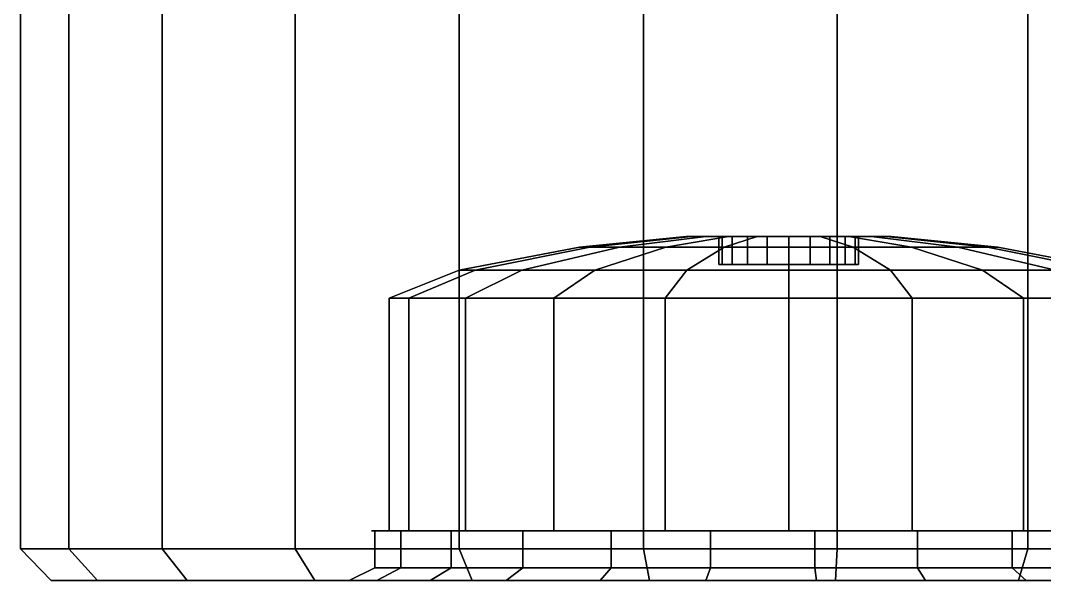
# Model space of a CAD drawing. Extents: x -11 to 118, y -54 to 30.
# Drawn here: x 7.72 to 14.93, y -2.22 to 1.72 of the extents above; entities that cross this region are included whole.
import ezdxf

# ---------------------------------------------------------------- set-up
doc = ezdxf.new("R2010")
doc.units = 0
doc.header["$MEASUREMENT"] = 0
doc.layers.add('CAR1', color=7, linetype='CONTINUOUS')
doc.layers.add('TIRES', color=19, linetype='CONTINUOUS')

msp = doc.modelspace()

# ---------------------------------------------------------------- linework, layer by layer
at = {"layer": 'CAR1', "color": 7, "linetype": 'Continuous'}
for points in [[(12.44, 0.1986, 5.2226), (11.7255, 0.1229, 5.4547), (11.6535, 0.1229, 5), (12.4047, 0.1986, 5)], [(12.4047, 0.1986, 5), (11.6535, 0.1229, 5), (11.7255, 0.1229, 4.5453), (12.44, 0.1986, 4.7774)], [(12.5423, 0.1986, 5.4234), (11.9345, 0.1229, 5.8649), (11.7255, 0.1229, 5.4547), (12.44, 0.1986, 5.2226)], [(12.44, 0.1986, 4.7774), (11.7255, 0.1229, 4.5453), (11.9345, 0.1229, 4.1351), (12.5423, 0.1986, 4.5766)], [(12.7016, 0.1986, 5.5827), (12.2601, 0.1229, 6.1905), (11.9345, 0.1229, 5.8649), (12.5423, 0.1986, 5.4234)], [(12.5423, 0.1986, 4.5766), (11.9345, 0.1229, 4.1351), (12.2601, 0.1229, 3.8095), (12.7016, 0.1986, 4.4173)], [(12.9024, 0.1986, 5.685), (12.6703, 0.1229, 6.3995), (12.2601, 0.1229, 6.1905), (12.7016, 0.1986, 5.5827)], [(12.7016, 0.1986, 4.4173), (12.2601, 0.1229, 3.8095), (12.6703, 0.1229, 3.6005), (12.9024, 0.1986, 4.315)], [(13.125, 0.1986, 5.7203), (13.125, 0.1229, 6.4715), (12.6703, 0.1229, 6.3995), (12.9024, 0.1986, 5.685)], [(12.9024, 0.1986, 4.315), (12.6703, 0.1229, 3.6005), (13.125, 0.1229, 3.5285), (13.125, 0.1986, 4.2797)], [(13.3476, 0.1986, 5.685), (13.5797, 0.1229, 6.3995), (13.125, 0.1229, 6.4715), (13.125, 0.1986, 5.7203)], [(13.125, 0.1986, 4.2797), (13.125, 0.1229, 3.5285), (13.5797, 0.1229, 3.6005), (13.3476, 0.1986, 4.315)], [(13.5484, 0.1986, 5.5827), (13.9899, 0.1229, 6.1905), (13.5797, 0.1229, 6.3995), (13.3476, 0.1986, 5.685)], [(13.3476, 0.1986, 4.315), (13.5797, 0.1229, 3.6005), (13.9899, 0.1229, 3.8095), (13.5484, 0.1986, 4.4173)], [(13.7077, 0.1986, 5.4234), (14.3155, 0.1229, 5.8649), (13.9899, 0.1229, 6.1905), (13.5484, 0.1986, 5.5827)], [(13.5484, 0.1986, 4.4173), (13.9899, 0.1229, 3.8095), (14.3155, 0.1229, 4.1351), (13.7077, 0.1986, 4.5766)], [(13.81, 0.1986, 5.2226), (14.5245, 0.1229, 5.4547), (14.3155, 0.1229, 5.8649), (13.7077, 0.1986, 5.4234)], [(13.7077, 0.1986, 4.5766), (14.3155, 0.1229, 4.1351), (14.5245, 0.1229, 4.5453), (13.81, 0.1986, 4.7774)], [(13.8453, 0.1986, 5), (14.5965, 0.1229, 5), (14.5245, 0.1229, 5.4547), (13.81, 0.1986, 5.2226)], [(13.81, 0.1986, 4.7774), (14.5245, 0.1229, 4.5453), (14.5965, 0.1229, 5), (13.8453, 0.1986, 5)], [(11.7255, 0.1229, 5.4547), (10.919, -0.0378, 5.7168), (10.8054, -0.0378, 5), (11.6535, 0.1229, 5)], [(11.6535, 0.1229, 5), (10.8054, -0.0378, 5), (10.919, -0.0378, 4.2832), (11.7255, 0.1229, 4.5453)], [(11.9345, 0.1229, 5.8649), (11.2484, -0.0378, 6.3634), (10.919, -0.0378, 5.7168), (11.7255, 0.1229, 5.4547)], [(11.7255, 0.1229, 4.5453), (10.919, -0.0378, 4.2832), (11.2484, -0.0378, 3.6366), (11.9345, 0.1229, 4.1351)], [(12.2601, 0.1229, 6.1905), (11.7616, -0.0378, 6.8766), (11.2484, -0.0378, 6.3634), (11.9345, 0.1229, 5.8649)], [(11.9345, 0.1229, 4.1351), (11.2484, -0.0378, 3.6366), (11.7616, -0.0378, 3.1234), (12.2601, 0.1229, 3.8095)], [(12.6703, 0.1229, 6.3995), (12.4082, -0.0378, 7.206), (11.7616, -0.0378, 6.8766), (12.2601, 0.1229, 6.1905)], [(12.2601, 0.1229, 3.8095), (11.7616, -0.0378, 3.1234), (12.4082, -0.0378, 2.794), (12.6703, 0.1229, 3.6005)], [(13.125, 0.1229, 6.4715), (13.125, -0.0378, 7.3196), (12.4082, -0.0378, 7.206), (12.6703, 0.1229, 6.3995)], [(12.6703, 0.1229, 3.6005), (12.4082, -0.0378, 2.794), (13.125, -0.0378, 2.6804), (13.125, 0.1229, 3.5285)], [(13.5797, 0.1229, 6.3995), (13.8418, -0.0378, 7.206), (13.125, -0.0378, 7.3196), (13.125, 0.1229, 6.4715)], [(13.125, 0.1229, 3.5285), (13.125, -0.0378, 2.6804), (13.8418, -0.0378, 2.794), (13.5797, 0.1229, 3.6005)], [(13.9899, 0.1229, 6.1905), (14.4884, -0.0378, 6.8766), (13.8418, -0.0378, 7.206), (13.5797, 0.1229, 6.3995)], [(13.5797, 0.1229, 3.6005), (13.8418, -0.0378, 2.794), (14.4884, -0.0378, 3.1234), (13.9899, 0.1229, 3.8095)], [(14.3155, 0.1229, 5.8649), (15.0016, -0.0378, 6.3634), (14.4884, -0.0378, 6.8766), (13.9899, 0.1229, 6.1905)], [(13.9899, 0.1229, 3.8095), (14.4884, -0.0378, 3.1234), (15.0016, -0.0378, 3.6366), (14.3155, 0.1229, 4.1351)], [(14.5245, 0.1229, 5.4547), (15.331, -0.0378, 5.7168), (15.0016, -0.0378, 6.3634), (14.3155, 0.1229, 5.8649)], [(14.3155, 0.1229, 4.1351), (15.0016, -0.0378, 3.6366), (15.331, -0.0378, 4.2832), (14.5245, 0.1229, 4.5453)], [(14.5965, 0.1229, 5), (15.4446, -0.0378, 5), (15.331, -0.0378, 5.7168), (14.5245, 0.1229, 5.4547)], [(14.5245, 0.1229, 4.5453), (15.331, -0.0378, 4.2832), (15.4446, -0.0378, 5), (14.5965, 0.1229, 5)], [(10.919, -0.0378, 5.7168), (10.4513, -0.2364, 5.8688), (10.3137, -0.2364, 5), (10.8054, -0.0378, 5)], [(10.8054, -0.0378, 5), (10.3137, -0.2364, 5), (10.4513, -0.2364, 4.1312), (10.919, -0.0378, 4.2832)], [(11.2484, -0.0378, 6.3634), (10.8506, -0.2364, 6.6525), (10.4513, -0.2364, 5.8688), (10.919, -0.0378, 5.7168)], [(10.919, -0.0378, 4.2832), (10.4513, -0.2364, 4.1312), (10.8506, -0.2364, 3.3475), (11.2484, -0.0378, 3.6366)], [(11.7616, -0.0378, 6.8766), (11.4725, -0.2364, 7.2744), (10.8506, -0.2364, 6.6525), (11.2484, -0.0378, 6.3634)], [(11.2484, -0.0378, 3.6366), (10.8506, -0.2364, 3.3475), (11.4725, -0.2364, 2.7256), (11.7616, -0.0378, 3.1234)], [(12.4082, -0.0378, 7.206), (12.2562, -0.2364, 7.6737), (11.4725, -0.2364, 7.2744), (11.7616, -0.0378, 6.8766)], [(11.7616, -0.0378, 3.1234), (11.4725, -0.2364, 2.7256), (12.2562, -0.2364, 2.3263), (12.4082, -0.0378, 2.794)], [(13.125, -0.0378, 7.3196), (13.125, -0.2364, 7.8113), (12.2562, -0.2364, 7.6737), (12.4082, -0.0378, 7.206)], [(12.4082, -0.0378, 2.794), (12.2562, -0.2364, 2.3263), (13.125, -0.2364, 2.1887), (13.125, -0.0378, 2.6804)], [(13.8418, -0.0378, 7.206), (13.9938, -0.2364, 7.6737), (13.125, -0.2364, 7.8113), (13.125, -0.0378, 7.3196)], [(13.125, -0.0378, 2.6804), (13.125, -0.2364, 2.1887), (13.9938, -0.2364, 2.3263), (13.8418, -0.0378, 2.794)], [(14.4884, -0.0378, 6.8766), (14.7775, -0.2364, 7.2744), (13.9938, -0.2364, 7.6737), (13.8418, -0.0378, 7.206)], [(13.8418, -0.0378, 2.794), (13.9938, -0.2364, 2.3263), (14.7775, -0.2364, 2.7256), (14.4884, -0.0378, 3.1234)], [(15.0016, -0.0378, 6.3634), (15.3994, -0.2364, 6.6525), (14.7775, -0.2364, 7.2744), (14.4884, -0.0378, 6.8766)], [(14.4884, -0.0378, 3.1234), (14.7775, -0.2364, 2.7256), (15.3994, -0.2364, 3.3475), (15.0016, -0.0378, 3.6366)], [(10.4513, -0.2364, 5.8688), (10.4513, -1.8726, 5.8688), (10.3137, -1.8726, 5), (10.3137, -0.2364, 5)], [(10.3137, -0.2364, 5), (10.3137, -1.8726, 5), (10.4513, -1.8726, 4.1312), (10.4513, -0.2364, 4.1312)], [(10.8506, -0.2364, 6.6525), (10.8506, -1.8726, 6.6525), (10.4513, -1.8726, 5.8688), (10.4513, -0.2364, 5.8688)], [(10.4513, -0.2364, 4.1312), (10.4513, -1.8726, 4.1312), (10.8506, -1.8726, 3.3475), (10.8506, -0.2364, 3.3475)], [(11.4725, -0.2364, 7.2744), (11.4725, -1.8726, 7.2744), (10.8506, -1.8726, 6.6525), (10.8506, -0.2364, 6.6525)], [(10.8506, -0.2364, 3.3475), (10.8506, -1.8726, 3.3475), (11.4725, -1.8726, 2.7256), (11.4725, -0.2364, 2.7256)], [(12.2562, -0.2364, 7.6737), (12.2562, -1.8726, 7.6737), (11.4725, -1.8726, 7.2744), (11.4725, -0.2364, 7.2744)], [(11.4725, -0.2364, 2.7256), (11.4725, -1.8726, 2.7256), (12.2562, -1.8726, 2.3263), (12.2562, -0.2364, 2.3263)], [(13.125, -0.2364, 7.8113), (13.125, -1.8726, 7.8113), (12.2562, -1.8726, 7.6737), (12.2562, -0.2364, 7.6737)], [(12.2562, -0.2364, 2.3263), (12.2562, -1.8726, 2.3263), (13.125, -1.8726, 2.1887), (13.125, -0.2364, 2.1887)], [(13.9938, -0.2364, 7.6737), (13.9938, -1.8726, 7.6737), (13.125, -1.8726, 7.8113), (13.125, -0.2364, 7.8113)], [(13.125, -0.2364, 2.1887), (13.125, -1.8726, 2.1887), (13.9938, -1.8726, 2.3263), (13.9938, -0.2364, 2.3263)], [(14.7775, -0.2364, 7.2744), (14.7775, -1.8726, 7.2744), (13.9938, -1.8726, 7.6737), (13.9938, -0.2364, 7.6737)], [(13.9938, -0.2364, 2.3263), (13.9938, -1.8726, 2.3263), (14.7775, -1.8726, 2.7256), (14.7775, -0.2364, 2.7256)], [(15.3994, -0.2364, 6.6525), (15.3994, -1.8726, 6.6525), (14.7775, -1.8726, 7.2744), (14.7775, -0.2364, 7.2744)], [(14.7775, -0.2364, 2.7256), (14.7775, -1.8726, 2.7256), (15.3994, -1.8726, 3.3475), (15.3994, -0.2364, 3.3475)], [(10.4513, -1.8726, 5.8688), (10.3334, -1.8726, 5.907), (10.1897, -1.8726, 5), (10.3137, -1.8726, 5)], [(10.3137, -1.8726, 5), (10.1897, -1.8726, 5), (10.3334, -1.8726, 4.093), (10.4513, -1.8726, 4.1312)], [(10.3959, -2.1326, 6.0805), (10.3959, -1.8726, 6.0805), (10.2129, -1.8726, 5.3679), (10.2129, -2.1326, 5.3679)], [(10.2129, -2.1326, 5.3679), (10.2129, -1.8726, 5.3679), (10.2129, -1.8726, 4.6321), (10.2129, -2.1326, 4.6321)], [(10.2129, -2.1326, 4.6321), (10.2129, -1.8726, 4.6321), (10.3959, -1.8726, 3.9195), (10.3959, -2.1326, 3.9195)], [(10.8506, -1.8726, 6.6525), (10.7503, -1.8726, 6.7253), (10.3334, -1.8726, 5.907), (10.4513, -1.8726, 5.8688)], [(10.4513, -1.8726, 4.1312), (10.3334, -1.8726, 4.093), (10.7503, -1.8726, 3.2747), (10.8506, -1.8726, 3.3475)], [(10.7503, -2.1326, 6.7253), (10.7503, -1.8726, 6.7253), (10.3959, -1.8726, 6.0805), (10.3959, -2.1326, 6.0805)], [(10.3959, -2.1326, 3.9195), (10.3959, -1.8726, 3.9195), (10.7503, -1.8726, 3.2747), (10.7503, -2.1326, 3.2747)], [(11.4725, -1.8726, 7.2744), (11.3997, -1.8726, 7.3747), (10.7503, -1.8726, 6.7253), (10.8506, -1.8726, 6.6525)], [(10.8506, -1.8726, 3.3475), (10.7503, -1.8726, 3.2747), (11.3997, -1.8726, 2.6253), (11.4725, -1.8726, 2.7256)], [(11.254, -2.1326, 7.2617), (11.254, -1.8726, 7.2617), (10.7503, -1.8726, 6.7253), (10.7503, -2.1326, 6.7253)], [(10.7503, -2.1326, 3.2747), (10.7503, -1.8726, 3.2747), (11.254, -1.8726, 2.7383), (11.254, -2.1326, 2.7383)], [(11.8752, -2.1326, 7.6559), (11.8752, -1.8726, 7.6559), (11.254, -1.8726, 7.2617), (11.254, -2.1326, 7.2617)], [(11.254, -2.1326, 2.7383), (11.254, -1.8726, 2.7383), (11.8752, -1.8726, 2.3441), (11.8752, -2.1326, 2.3441)], [(12.2562, -1.8726, 7.6737), (12.218, -1.8726, 7.7916), (11.3997, -1.8726, 7.3747), (11.4725, -1.8726, 7.2744)], [(11.4725, -1.8726, 2.7256), (11.3997, -1.8726, 2.6253), (12.218, -1.8726, 2.2084), (12.2562, -1.8726, 2.3263)], [(12.575, -2.1326, 7.8833), (12.575, -1.8726, 7.8833), (11.8752, -1.8726, 7.6559), (11.8752, -2.1326, 7.6559)], [(11.8752, -2.1326, 2.3441), (11.8752, -1.8726, 2.3441), (12.575, -1.8726, 2.1167), (12.575, -2.1326, 2.1167)], [(13.125, -1.8726, 7.8113), (13.125, -1.8726, 7.9353), (12.218, -1.8726, 7.7916), (12.2562, -1.8726, 7.6737)], [(12.2562, -1.8726, 2.3263), (12.218, -1.8726, 2.2084), (13.125, -1.8726, 2.0647), (13.125, -1.8726, 2.1887)], [(13.3093, -2.1326, 7.9295), (13.3093, -1.8726, 7.9295), (12.575, -1.8726, 7.8833), (12.575, -2.1326, 7.8833)], [(12.575, -2.1326, 2.1167), (12.575, -1.8726, 2.1167), (13.3093, -1.8726, 2.0705), (13.3093, -2.1326, 2.0705)], [(13.9938, -1.8726, 7.6737), (14.032, -1.8726, 7.7916), (13.125, -1.8726, 7.9353), (13.125, -1.8726, 7.8113)], [(13.125, -1.8726, 2.1887), (13.125, -1.8726, 2.0647), (14.032, -1.8726, 2.2084), (13.9938, -1.8726, 2.3263)], [(14.032, -2.1326, 7.7916), (14.032, -1.8726, 7.7916), (13.3093, -1.8726, 7.9295), (13.3093, -2.1326, 7.9295)], [(13.3093, -2.1326, 2.0705), (13.3093, -1.8726, 2.0705), (14.032, -1.8726, 2.2084), (14.032, -2.1326, 2.2084)], [(14.7775, -1.8726, 7.2744), (14.8503, -1.8726, 7.3747), (14.032, -1.8726, 7.7916), (13.9938, -1.8726, 7.6737)], [(13.9938, -1.8726, 2.3263), (14.032, -1.8726, 2.2084), (14.8503, -1.8726, 2.6253), (14.7775, -1.8726, 2.7256)], [(14.6978, -2.1326, 7.4783), (14.6978, -1.8726, 7.4783), (14.032, -1.8726, 7.7916), (14.032, -2.1326, 7.7916)], [(14.032, -2.1326, 2.2084), (14.032, -1.8726, 2.2084), (14.6978, -1.8726, 2.5217), (14.6978, -2.1326, 2.5217)], [(15.2647, -2.1326, 7.0093), (15.2647, -1.8726, 7.0093), (14.6978, -1.8726, 7.4783), (14.6978, -2.1326, 7.4783)], [(14.6978, -2.1326, 2.5217), (14.6978, -1.8726, 2.5217), (15.2647, -1.8726, 2.9907), (15.2647, -2.1326, 2.9907)], [(15.3994, -1.8726, 6.6525), (15.4997, -1.8726, 6.7253), (14.8503, -1.8726, 7.3747), (14.7775, -1.8726, 7.2744)], [(14.7775, -1.8726, 2.7256), (14.8503, -1.8726, 2.6253), (15.4997, -1.8726, 3.2747), (15.3994, -1.8726, 3.3475)]]:
    msp.add_3dface(points, dxfattribs=at)
at = {"layer": 'CAR1', "color": 197, "linetype": 'Continuous'}
for points in [[(12.6573, 0.1986, 5.152), (12.44, 0.1986, 5.2226), (12.4047, 0.1986, 5), (12.6332, 0.1986, 5)], [(12.6332, 0.1986, 5), (12.4047, 0.1986, 5), (12.44, 0.1986, 4.7774), (12.6573, 0.1986, 4.848)], [(12.7271, 0.1986, 5.2891), (12.5423, 0.1986, 5.4234), (12.44, 0.1986, 5.2226), (12.6573, 0.1986, 5.152)], [(12.6573, 0.1986, 4.848), (12.44, 0.1986, 4.7774), (12.5423, 0.1986, 4.5766), (12.7271, 0.1986, 4.7109)], [(12.8359, 0.1986, 5.3979), (12.7016, 0.1986, 5.5827), (12.5423, 0.1986, 5.4234), (12.7271, 0.1986, 5.2891)], [(12.7271, 0.1986, 4.7109), (12.5423, 0.1986, 4.5766), (12.7016, 0.1986, 4.4173), (12.8359, 0.1986, 4.6021)], [(12.6573, 0, 5.152), (12.6573, 0.1986, 5.152), (12.6332, 0.1986, 5), (12.6332, 0, 5)], [(12.6332, 0, 5), (12.6332, 0.1986, 5), (12.6573, 0.1986, 4.848), (12.6573, 0, 4.848)], [(12.7271, 0, 5.2891), (12.7271, 0.1986, 5.2891), (12.6573, 0.1986, 5.152), (12.6573, 0, 5.152)], [(12.6573, 0, 4.848), (12.6573, 0.1986, 4.848), (12.7271, 0.1986, 4.7109), (12.7271, 0, 4.7109)], [(12.973, 0.1986, 5.4677), (12.9024, 0.1986, 5.685), (12.7016, 0.1986, 5.5827), (12.8359, 0.1986, 5.3979)], [(12.8359, 0.1986, 4.6021), (12.7016, 0.1986, 4.4173), (12.9024, 0.1986, 4.315), (12.973, 0.1986, 4.5323)], [(12.8359, 0, 5.3979), (12.8359, 0.1986, 5.3979), (12.7271, 0.1986, 5.2891), (12.7271, 0, 5.2891)], [(12.7271, 0, 4.7109), (12.7271, 0.1986, 4.7109), (12.8359, 0.1986, 4.6021), (12.8359, 0, 4.6021)], [(12.973, 0, 5.4677), (12.973, 0.1986, 5.4677), (12.8359, 0.1986, 5.3979), (12.8359, 0, 5.3979)], [(12.8359, 0, 4.6021), (12.8359, 0.1986, 4.6021), (12.973, 0.1986, 4.5323), (12.973, 0, 4.5323)], [(13.125, 0.1986, 5.4918), (13.125, 0.1986, 5.7203), (12.9024, 0.1986, 5.685), (12.973, 0.1986, 5.4677)], [(12.973, 0.1986, 4.5323), (12.9024, 0.1986, 4.315), (13.125, 0.1986, 4.2797), (13.125, 0.1986, 4.5082)], [(13.125, 0, 5.4918), (13.125, 0.1986, 5.4918), (12.973, 0.1986, 5.4677), (12.973, 0, 5.4677)], [(12.973, 0, 4.5323), (12.973, 0.1986, 4.5323), (13.125, 0.1986, 4.5082), (13.125, 0, 4.5082)], [(13.277, 0.1986, 5.4677), (13.3476, 0.1986, 5.685), (13.125, 0.1986, 5.7203), (13.125, 0.1986, 5.4918)], [(13.277, 0, 5.4677), (13.277, 0.1986, 5.4677), (13.125, 0.1986, 5.4918), (13.125, 0, 5.4918)], [(13.125, 0.1986, 4.5082), (13.125, 0.1986, 4.2797), (13.3476, 0.1986, 4.315), (13.277, 0.1986, 4.5323)], [(13.125, 0, 4.5082), (13.125, 0.1986, 4.5082), (13.277, 0.1986, 4.5323), (13.277, 0, 4.5323)], [(13.4141, 0.1986, 5.3979), (13.5484, 0.1986, 5.5827), (13.3476, 0.1986, 5.685), (13.277, 0.1986, 5.4677)], [(13.4141, 0, 5.3979), (13.4141, 0.1986, 5.3979), (13.277, 0.1986, 5.4677), (13.277, 0, 5.4677)], [(13.277, 0.1986, 4.5323), (13.3476, 0.1986, 4.315), (13.5484, 0.1986, 4.4173), (13.4141, 0.1986, 4.6021)], [(13.277, 0, 4.5323), (13.277, 0.1986, 4.5323), (13.4141, 0.1986, 4.6021), (13.4141, 0, 4.6021)], [(13.5229, 0.1986, 5.2891), (13.7077, 0.1986, 5.4234), (13.5484, 0.1986, 5.5827), (13.4141, 0.1986, 5.3979)], [(13.5229, 0, 5.2891), (13.5229, 0.1986, 5.2891), (13.4141, 0.1986, 5.3979), (13.4141, 0, 5.3979)], [(13.4141, 0.1986, 4.6021), (13.5484, 0.1986, 4.4173), (13.7077, 0.1986, 4.5766), (13.5229, 0.1986, 4.7109)], [(13.4141, 0, 4.6021), (13.4141, 0.1986, 4.6021), (13.5229, 0.1986, 4.7109), (13.5229, 0, 4.7109)], [(13.5927, 0.1986, 5.152), (13.81, 0.1986, 5.2226), (13.7077, 0.1986, 5.4234), (13.5229, 0.1986, 5.2891)], [(13.5927, 0, 5.152), (13.5927, 0.1986, 5.152), (13.5229, 0.1986, 5.2891), (13.5229, 0, 5.2891)], [(13.5229, 0.1986, 4.7109), (13.7077, 0.1986, 4.5766), (13.81, 0.1986, 4.7774), (13.5927, 0.1986, 4.848)], [(13.5229, 0, 4.7109), (13.5229, 0.1986, 4.7109), (13.5927, 0.1986, 4.848), (13.5927, 0, 4.848)], [(13.6168, 0.1986, 5), (13.8453, 0.1986, 5), (13.81, 0.1986, 5.2226), (13.5927, 0.1986, 5.152)], [(13.6168, 0, 5), (13.6168, 0.1986, 5), (13.5927, 0.1986, 5.152), (13.5927, 0, 5.152)], [(13.5927, 0.1986, 4.848), (13.81, 0.1986, 4.7774), (13.8453, 0.1986, 5), (13.6168, 0.1986, 5)], [(13.5927, 0, 4.848), (13.5927, 0.1986, 4.848), (13.6168, 0.1986, 5), (13.6168, 0, 5)], [(13.125, 0, 5), (12.6573, 0, 5.152), (12.6332, 0, 5), (13.125, 0, 5)], [(13.125, 0, 5), (12.6332, 0, 5), (12.6573, 0, 4.848), (13.125, 0, 5)], [(13.125, 0, 5), (12.7271, 0, 5.2891), (12.6573, 0, 5.152), (13.125, 0, 5)], [(13.125, 0, 5), (12.6573, 0, 4.848), (12.7271, 0, 4.7109), (13.125, 0, 5)], [(13.125, 0, 5), (12.8359, 0, 5.3979), (12.7271, 0, 5.2891), (13.125, 0, 5)], [(13.125, 0, 5), (12.7271, 0, 4.7109), (12.8359, 0, 4.6021), (13.125, 0, 5)], [(13.125, 0, 5), (12.973, 0, 5.4677), (12.8359, 0, 5.3979), (13.125, 0, 5)], [(13.125, 0, 5), (12.8359, 0, 4.6021), (12.973, 0, 4.5323), (13.125, 0, 5)], [(13.125, 0, 5), (13.125, 0, 5.4918), (12.973, 0, 5.4677), (13.125, 0, 5)], [(13.125, 0, 5), (12.973, 0, 4.5323), (13.125, 0, 4.5082), (13.125, 0, 5)], [(13.125, 0, 5), (13.6168, 0, 5), (13.5927, 0, 5.152), (13.125, 0, 5)], [(13.125, 0, 5), (13.5927, 0, 5.152), (13.5229, 0, 5.2891), (13.125, 0, 5)], [(13.125, 0, 5), (13.5229, 0, 5.2891), (13.4141, 0, 5.3979), (13.125, 0, 5)], [(13.125, 0, 5), (13.4141, 0, 5.3979), (13.277, 0, 5.4677), (13.125, 0, 5)], [(13.125, 0, 5), (13.277, 0, 5.4677), (13.125, 0, 5.4918), (13.125, 0, 5)], [(13.125, 0, 5), (13.125, 0, 4.5082), (13.277, 0, 4.5323), (13.125, 0, 5)], [(13.125, 0, 5), (13.277, 0, 4.5323), (13.4141, 0, 4.6021), (13.125, 0, 5)], [(13.125, 0, 5), (13.4141, 0, 4.6021), (13.5229, 0, 4.7109), (13.125, 0, 5)], [(13.125, 0, 5), (13.5229, 0, 4.7109), (13.5927, 0, 4.848), (13.125, 0, 5)], [(13.125, 0, 5), (13.5927, 0, 4.848), (13.6168, 0, 5), (13.125, 0, 5)]]:
    msp.add_3dface(points, dxfattribs=at)
at = {"layer": 'TIRES', "linetype": 'Continuous'}
for points in [[(8.0592, 4.322, 7.0057), (8.0592, -2.0002, 7.0057), (7.7195, -2.0002, 5.6829), (7.7195, 4.322, 5.6829)], [(7.7195, 4.322, 5.6829), (7.7195, -2.0002, 5.6829), (7.7195, -2.0002, 4.3171), (7.7195, 4.322, 4.3171)], [(7.7195, 4.322, 4.3171), (7.7195, -2.0002, 4.3171), (8.0592, -2.0002, 2.9943), (8.0592, 4.322, 2.9943)], [(8.7171, 4.322, 8.2025), (8.7171, -2.0002, 8.2025), (8.0592, -2.0002, 7.0057), (8.0592, 4.322, 7.0057)], [(8.0592, 4.322, 2.9943), (8.0592, -2.0002, 2.9943), (8.7171, -2.0002, 1.7975), (8.7171, 4.322, 1.7975)], [(9.652, 4.322, 9.1981), (9.652, -2.0002, 9.1981), (8.7171, -2.0002, 8.2025), (8.7171, 4.322, 8.2025)], [(8.7171, 4.322, 1.7975), (8.7171, -2.0002, 1.7975), (9.652, -2.0002, 0.8019), (9.652, 4.322, 0.8019)], [(10.8052, 4.322, 9.9299), (10.8052, -2.0002, 9.9299), (9.652, -2.0002, 9.1981), (9.652, 4.322, 9.1981)], [(9.652, 4.322, 0.8019), (9.652, -2.0002, 0.8019), (10.8052, -2.0002, 0.0701), (10.8052, 4.322, 0.0701)], [(12.1041, 4.322, 10.3519), (12.1041, -2.0002, 10.3519), (10.8052, -2.0002, 9.9299), (10.8052, 4.322, 9.9299)], [(10.8052, 4.322, 0.0701), (10.8052, -2.0002, 0.0701), (12.1041, -2.0002, -0.3519), (12.1041, 4.322, -0.3519)], [(13.4671, 4.322, 10.4377), (13.4671, -2.0002, 10.4377), (12.1041, -2.0002, 10.3519), (12.1041, 4.322, 10.3519)], [(12.1041, 4.322, -0.3519), (12.1041, -2.0002, -0.3519), (13.4671, -2.0002, -0.4377), (13.4671, 4.322, -0.4377)], [(14.8087, 4.322, 10.1818), (14.8087, -2.0002, 10.1818), (13.4671, -2.0002, 10.4377), (13.4671, 4.322, 10.4377)], [(13.4671, 4.322, -0.4377), (13.4671, -2.0002, -0.4377), (14.8087, -2.0002, -0.1818), (14.8087, 4.322, -0.1818)], [(16.0444, 4.322, 9.6003), (16.0444, -2.0002, 9.6003), (14.8087, -2.0002, 10.1818), (14.8087, 4.322, 10.1818)], [(14.8087, 4.322, -0.1818), (14.8087, -2.0002, -0.1818), (16.0444, -2.0002, 0.3997), (16.0444, 4.322, 0.3997)], [(8.0592, -2.0002, 7.0057), (8.2608, -2.2225, 6.9259), (7.9347, -2.2225, 5.6557), (7.7195, -2.0002, 5.6829)], [(7.7195, -2.0002, 5.6829), (7.9347, -2.2225, 5.6557), (7.9347, -2.2225, 4.3443), (7.7195, -2.0002, 4.3171)], [(7.7195, -2.0002, 4.3171), (7.9347, -2.2225, 4.3443), (8.2608, -2.2225, 3.0741), (8.0592, -2.0002, 2.9943)], [(8.7171, -2.0002, 8.2025), (8.8926, -2.2225, 8.075), (8.2608, -2.2225, 6.9259), (8.0592, -2.0002, 7.0057)], [(8.0592, -2.0002, 2.9943), (8.2608, -2.2225, 3.0741), (8.8926, -2.2225, 1.925), (8.7171, -2.0002, 1.7975)], [(9.652, -2.0002, 9.1981), (9.7903, -2.2225, 9.031), (8.8926, -2.2225, 8.075), (8.7171, -2.0002, 8.2025)], [(8.7171, -2.0002, 1.7975), (8.8926, -2.2225, 1.925), (9.7903, -2.2225, 0.969), (9.652, -2.0002, 0.8019)], [(10.8052, -2.0002, 9.9299), (10.8975, -2.2225, 9.7337), (9.7903, -2.2225, 9.031), (9.652, -2.0002, 9.1981)], [(9.652, -2.0002, 0.8019), (9.7903, -2.2225, 0.969), (10.8975, -2.2225, 0.2663), (10.8052, -2.0002, 0.0701)], [(12.1041, -2.0002, 10.3519), (12.1447, -2.2225, 10.1389), (10.8975, -2.2225, 9.7337), (10.8052, -2.0002, 9.9299)], [(10.8052, -2.0002, 0.0701), (10.8975, -2.2225, 0.2663), (12.1447, -2.2225, -0.1389), (12.1041, -2.0002, -0.3519)], [(13.4671, -2.0002, 10.4377), (13.4535, -2.2225, 10.2213), (12.1447, -2.2225, 10.1389), (12.1041, -2.0002, 10.3519)], [(12.1041, -2.0002, -0.3519), (12.1447, -2.2225, -0.1389), (13.4535, -2.2225, -0.2213), (13.4671, -2.0002, -0.4377)], [(14.8087, -2.0002, 10.1818), (14.7416, -2.2225, 9.9755), (13.4535, -2.2225, 10.2213), (13.4671, -2.0002, 10.4377)], [(13.4671, -2.0002, -0.4377), (13.4535, -2.2225, -0.2213), (14.7416, -2.2225, 0.0245), (14.8087, -2.0002, -0.1818)], [(16.0444, -2.0002, 9.6003), (15.9282, -2.2225, 9.4172), (14.7416, -2.2225, 9.9755), (14.8087, -2.0002, 10.1818)], [(14.8087, -2.0002, -0.1818), (14.7416, -2.2225, 0.0245), (15.9282, -2.2225, 0.5828), (16.0444, -2.0002, 0.3997)], [(10.2266, -2.2225, 6.1475), (10.3959, -2.1326, 6.0805), (10.2129, -2.1326, 5.3679), (10.0323, -2.2225, 5.3907)], [(10.0323, -2.2225, 5.3907), (10.2129, -2.1326, 5.3679), (10.2129, -2.1326, 4.6321), (10.0323, -2.2225, 4.6093)], [(10.0323, -2.2225, 4.6093), (10.2129, -2.1326, 4.6321), (10.3959, -2.1326, 3.9195), (10.2266, -2.2225, 3.8525)], [(10.6031, -2.2225, 6.8323), (10.7503, -2.1326, 6.7253), (10.3959, -2.1326, 6.0805), (10.2266, -2.2225, 6.1475)], [(10.2266, -2.2225, 3.8525), (10.3959, -2.1326, 3.9195), (10.7503, -2.1326, 3.2747), (10.6031, -2.2225, 3.1677)], [(11.138, -2.2225, 7.4019), (11.254, -2.1326, 7.2617), (10.7503, -2.1326, 6.7253), (10.6031, -2.2225, 6.8323)], [(10.6031, -2.2225, 3.1677), (10.7503, -2.1326, 3.2747), (11.254, -2.1326, 2.7383), (11.138, -2.2225, 2.5981)], [(11.7977, -2.2225, 7.8206), (11.8752, -2.1326, 7.6559), (11.254, -2.1326, 7.2617), (11.138, -2.2225, 7.4019)], [(11.138, -2.2225, 2.5981), (11.254, -2.1326, 2.7383), (11.8752, -2.1326, 2.3441), (11.7977, -2.2225, 2.1794)], [(12.5409, -2.2225, 8.062), (12.575, -2.1326, 7.8833), (11.8752, -2.1326, 7.6559), (11.7977, -2.2225, 7.8206)], [(11.7977, -2.2225, 2.1794), (11.8752, -2.1326, 2.3441), (12.575, -2.1326, 2.1167), (12.5409, -2.2225, 1.938)], [(13.3207, -2.2225, 8.1111), (13.3093, -2.1326, 7.9295), (12.575, -2.1326, 7.8833), (12.5409, -2.2225, 8.062)], [(12.5409, -2.2225, 1.938), (12.575, -2.1326, 2.1167), (13.3093, -2.1326, 2.0705), (13.3207, -2.2225, 1.8889)], [(14.0883, -2.2225, 7.9647), (14.032, -2.1326, 7.7916), (13.3093, -2.1326, 7.9295), (13.3207, -2.2225, 8.1111)], [(13.3207, -2.2225, 1.8889), (13.3093, -2.1326, 2.0705), (14.032, -2.1326, 2.2084), (14.0883, -2.2225, 2.0353)], [(14.7953, -2.2225, 7.632), (14.6978, -2.1326, 7.4783), (14.032, -2.1326, 7.7916), (14.0883, -2.2225, 7.9647)], [(14.0883, -2.2225, 2.0353), (14.032, -2.1326, 2.2084), (14.6978, -2.1326, 2.5217), (14.7953, -2.2225, 2.368)], [(15.3974, -2.2225, 7.1339), (15.2647, -2.1326, 7.0093), (14.6978, -2.1326, 7.4783), (14.7953, -2.2225, 7.632)], [(14.7953, -2.2225, 2.368), (14.6978, -2.1326, 2.5217), (15.2647, -2.1326, 2.9907), (15.3974, -2.2225, 2.8661)], [(8.2608, -2.2225, 6.9259), (10.2266, -2.2225, 6.1475), (10.0323, -2.2225, 5.3907), (7.9347, -2.2225, 5.6557)], [(7.9347, -2.2225, 5.6557), (10.0323, -2.2225, 5.3907), (10.0323, -2.2225, 4.6093), (7.9347, -2.2225, 4.3443)], [(7.9347, -2.2225, 4.3443), (10.0323, -2.2225, 4.6093), (10.2266, -2.2225, 3.8525), (8.2608, -2.2225, 3.0741)], [(8.8926, -2.2225, 8.075), (10.6031, -2.2225, 6.8323), (10.2266, -2.2225, 6.1475), (8.2608, -2.2225, 6.9259)], [(8.2608, -2.2225, 3.0741), (10.2266, -2.2225, 3.8525), (10.6031, -2.2225, 3.1677), (8.8926, -2.2225, 1.925)], [(9.7903, -2.2225, 9.031), (11.138, -2.2225, 7.4019), (10.6031, -2.2225, 6.8323), (8.8926, -2.2225, 8.075)], [(8.8926, -2.2225, 1.925), (10.6031, -2.2225, 3.1677), (11.138, -2.2225, 2.5981), (9.7903, -2.2225, 0.969)], [(10.8975, -2.2225, 9.7337), (11.7977, -2.2225, 7.8206), (11.138, -2.2225, 7.4019), (9.7903, -2.2225, 9.031)], [(9.7903, -2.2225, 0.969), (11.138, -2.2225, 2.5981), (11.7977, -2.2225, 2.1794), (10.8975, -2.2225, 0.2663)], [(12.1447, -2.2225, 10.1389), (12.5409, -2.2225, 8.062), (11.7977, -2.2225, 7.8206), (10.8975, -2.2225, 9.7337)], [(10.8975, -2.2225, 0.2663), (11.7977, -2.2225, 2.1794), (12.5409, -2.2225, 1.938), (12.1447, -2.2225, -0.1389)], [(13.4535, -2.2225, 10.2213), (13.3207, -2.2225, 8.1111), (12.5409, -2.2225, 8.062), (12.1447, -2.2225, 10.1389)], [(12.1447, -2.2225, -0.1389), (12.5409, -2.2225, 1.938), (13.3207, -2.2225, 1.8889), (13.4535, -2.2225, -0.2213)], [(14.7416, -2.2225, 9.9755), (14.0883, -2.2225, 7.9647), (13.3207, -2.2225, 8.1111), (13.4535, -2.2225, 10.2213)], [(13.4535, -2.2225, -0.2213), (13.3207, -2.2225, 1.8889), (14.0883, -2.2225, 2.0353), (14.7416, -2.2225, 0.0245)], [(15.9282, -2.2225, 9.4172), (14.7953, -2.2225, 7.632), (14.0883, -2.2225, 7.9647), (14.7416, -2.2225, 9.9755)], [(14.7416, -2.2225, 0.0245), (14.0883, -2.2225, 2.0353), (14.7953, -2.2225, 2.368), (15.9282, -2.2225, 0.5828)], [(16.9387, -2.2225, 8.5813), (15.3974, -2.2225, 7.1339), (14.7953, -2.2225, 7.632), (15.9282, -2.2225, 9.4172)], [(15.9282, -2.2225, 0.5828), (14.7953, -2.2225, 2.368), (15.3974, -2.2225, 2.8661), (16.9387, -2.2225, 1.4187)]]:
    msp.add_3dface(points, dxfattribs=at)

doc.saveas('drawing.dxf')
